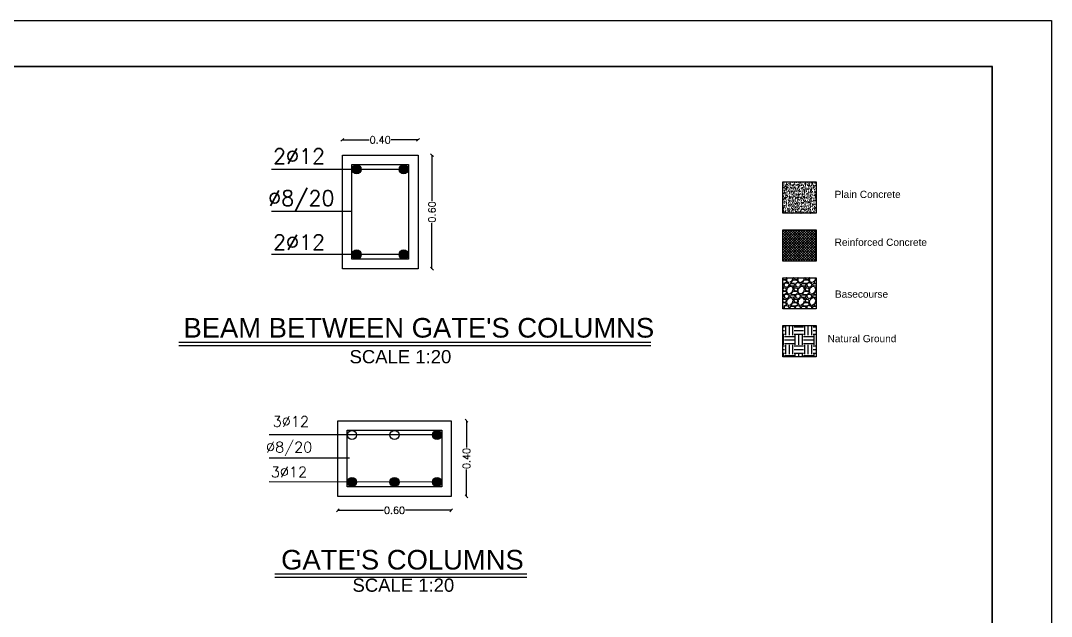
# Model space of a CAD drawing. Extents: x 166525 to 167198, y 178739 to 179747.
# Drawn here: x 167077.65 to 167104.9, y 178978.74 to 178994.48 of the extents above; entities that cross this region are included whole.
import ezdxf

# ---------------------------------------------------------------- set-up
doc = ezdxf.new("R2010")
doc.units = 0
doc.header["$MEASUREMENT"] = 0
doc.layers.get('0').update_dxf_attribs({"linetype": 'CONTINUOUS'})
doc.layers.get('DEFPOINTS').update_dxf_attribs({"linetype": 'CONTINUOUS'})
for name, color, linetype in [('000FRAME', 7, 'CONTINUOUS'), ('006COL', 5, 'CONTINUOUS'), ('007HATH', 8, 'CONTINUOUS'), ('05', 1, 'CONTINUOUS'), ('COVER', 7, 'CONTINUOUS'), ('DOOR', 45, 'CONTINUOUS'), ('Line 1', 2, 'CONTINUOUS'), ('MHATCH', 8, 'CONTINUOUS'), ('POLI', 3, 'CONTINUOUS'), ('TEXT', 7, 'CONTINUOUS'), ('TXT', 6, 'CONTINUOUS')]:
    doc.layers.add(name, color=color, linetype=linetype)
doc.styles.add('FUTURA', font='SAS_____.PFB')
doc.styles.add('ROMANS', font='romans.shx')
doc.dimstyles.new('20', dxfattribs={"dimscale": 0.75, "dimtxt": 0.25, "dimasz": 0.1, "dimexe": 0.18, "dimexo": 0.06, "dimgap": 0.01, "dimtad": 0, "dimlfac": 0.2, "dimrnd": 0.01, "dimzin": 0, "dimdsep": 46, "dimtxsty": 'ROMANS', "dimblk1": 'OBLIQUE', "dimblk2": 'OBLIQUE', "dimsah": 1, "dimcen": 0.09, "dimse1": 1, "dimse2": 1, "dimclrd": 8, "dimclre": 6, "dimclrt": 4, "dimadec": 0, "dimazin": 0, "dimtfac": 1, "dimtix": 1, "dimtofl": 0, "dimtmove": 2, "dimatfit": 3, "dimldrblk": 'DOTSMALL', "dimfxl": 0.18, "dimtolj": 1, "dimtzin": 0, "dimarcsym": 0})

# ---------------------------------------------------------------- blocks, each defined once
blk = doc.blocks.new('_OBLIQUE')
at = {"color": 0, "linetype": 'ByBlock'}
blk.add_line((-0.5, -0.5), (0.5, 0.5), dxfattribs=at)
blk = doc.blocks.new('*D1133')
at = {"layer": 'DEFPOINTS', "color": 0, "transparency": 16777216}
for p in [(167088.1588789845, 178990.929951733), (167088.1588789845, 178987.929951733), (167088.5267223147, 178987.929951733)]:
    blk.add_point(p, dxfattribs=at)
at = {"layer": 'DOOR', "color": 8, "lineweight": -2, "transparency": 16777216}
for p, q in [((167088.5267223147, 178990.929951733), (167088.5267223147, 178989.7231660187)), ((167088.5267223147, 178987.929951733), (167088.5267223147, 178989.1367374473))]:
    blk.add_line(p, q, dxfattribs=at)
at = {"layer": 'DOOR', "color": 8, "lineweight": -2, "transparency": 16777216, "xscale": 0.07500000000000001, "yscale": 0.07500000000000001, "zscale": 0.07500000000000001}
for p, rotation in [((167088.5267223147, 178990.929951733), 90), ((167088.5267223147, 178987.929951733), 270)]:
    blk.add_blockref('_OBLIQUE', p, dxfattribs=dict(at, rotation=rotation))
at = {"layer": 'DOOR', "color": 4, "transparency": 16777216, "insert": (167088.5267223147, 178989.429951733), "char_height": 0.1875, "attachment_point": 5, "rotation": 90, "style": 'ROMANS'}
blk.add_mtext('\\A1;0.60', dxfattribs=at)
blk = doc.blocks.new('_DOTSMALL')
at = {"color": 0, "linetype": 'ByBlock', "const_width": 0.5}
blk.add_lwpolyline([(-0.0625, 0, 1), (0.0625, 0, 1)], format="xyb", close=True, dxfattribs=at)
blk = doc.blocks.new('*D1134')
at = {"layer": 'DEFPOINTS', "color": 0, "transparency": 16777216}
for p in [(167086.1588789845, 178991.3340089945), (167086.1588789845, 178990.929951733), (167088.1588789845, 178990.929951733)]:
    blk.add_point(p, dxfattribs=at)
at = {"layer": 'DOOR', "color": 8, "lineweight": -2, "transparency": 16777216}
for p, q in [((167086.1588789845, 178991.3340089945), (167086.8656646987, 178991.3340089945)), ((167088.1588789845, 178991.3340089945), (167087.4520932702, 178991.3340089945))]:
    blk.add_line(p, q, dxfattribs=at)
at = {"layer": 'DOOR', "color": 8, "lineweight": -2, "transparency": 16777216, "xscale": 0.07500000000000001, "yscale": 0.07500000000000001, "zscale": 0.07500000000000001, "rotation": 180}
blk.add_blockref('_OBLIQUE', (167086.1588789845, 178991.3340089945), dxfattribs=at)
at = {"layer": 'DOOR', "color": 8, "lineweight": -2, "transparency": 16777216, "xscale": 0.07500000000000001, "yscale": 0.07500000000000001, "zscale": 0.07500000000000001}
blk.add_blockref('_OBLIQUE', (167088.1588789845, 178991.3340089945), dxfattribs=at)
at = {"layer": 'DOOR', "color": 4, "transparency": 16777216, "insert": (167087.1588789845, 178991.3340089945), "char_height": 0.1875, "attachment_point": 5, "style": 'ROMANS'}
blk.add_mtext('\\A1;0.40', dxfattribs=at)
blk = doc.blocks.new('*D1135')
at = {"layer": 'DEFPOINTS', "color": 0, "transparency": 16777216}
for p in [(167086.0372925261, 178981.9147117549), (167089.0372925261, 178981.9147117549), (167086.0372925261, 178981.5468684245)]:
    blk.add_point(p, dxfattribs=at)
at = {"layer": 'DOOR', "color": 8, "lineweight": -2, "transparency": 16777216}
for p, q in [((167086.0372925261, 178981.5468684245), (167087.2440782404, 178981.5468684245)), ((167089.0372925261, 178981.5468684245), (167087.8305068118, 178981.5468684245))]:
    blk.add_line(p, q, dxfattribs=at)
at = {"layer": 'DOOR', "color": 8, "lineweight": -2, "transparency": 16777216, "xscale": 0.07500000000000001, "yscale": 0.07500000000000001, "zscale": 0.07500000000000001, "rotation": 180}
blk.add_blockref('_OBLIQUE', (167086.0372925261, 178981.5468684245), dxfattribs=at)
at = {"layer": 'DOOR', "color": 8, "lineweight": -2, "transparency": 16777216, "xscale": 0.07500000000000001, "yscale": 0.07500000000000001, "zscale": 0.07500000000000001}
blk.add_blockref('_OBLIQUE', (167089.0372925261, 178981.5468684245), dxfattribs=at)
at = {"layer": 'DOOR', "color": 4, "transparency": 16777216, "insert": (167087.5372925261, 178981.5468684245), "char_height": 0.1875, "attachment_point": 5, "style": 'ROMANS'}
blk.add_mtext('\\A1;0.60', dxfattribs=at)
blk = doc.blocks.new('*D1136')
at = {"layer": 'DEFPOINTS', "color": 0, "transparency": 16777216}
for p in [(167089.0372925261, 178983.9147117549), (167089.4413497876, 178983.9147117549), (167089.0372925261, 178981.9147117549)]:
    blk.add_point(p, dxfattribs=at)
at = {"layer": 'DOOR', "color": 8, "lineweight": -2, "transparency": 16777216}
for p, q in [((167089.4413497876, 178983.9147117549), (167089.4413497876, 178983.2079260406)), ((167089.4413497876, 178981.9147117549), (167089.4413497876, 178982.6214974692))]:
    blk.add_line(p, q, dxfattribs=at)
at = {"layer": 'DOOR', "color": 8, "lineweight": -2, "transparency": 16777216, "xscale": 0.07500000000000001, "yscale": 0.07500000000000001, "zscale": 0.07500000000000001}
for p, rotation in [((167089.4413497876, 178983.9147117549), 90), ((167089.4413497876, 178981.9147117549), 270)]:
    blk.add_blockref('_OBLIQUE', p, dxfattribs=dict(at, rotation=rotation))
at = {"layer": 'DOOR', "color": 4, "transparency": 16777216, "insert": (167089.4413497876, 178982.9147117549), "char_height": 0.1875, "attachment_point": 5, "rotation": 90, "style": 'ROMANS'}
blk.add_mtext('\\A1;0.40', dxfattribs=at)

msp = doc.modelspace()

# ---------------------------------------------------------------- hatches: boundary and pattern name
at = {"ltscale": 4}
h = msp.add_hatch(color=2, dxfattribs=at)
edge = h.paths.add_edge_path()
edge.add_arc((167086.5360447738, 178990.5542061554), 0.12, -90, 270, ccw=False)
h = msp.add_hatch(color=2, dxfattribs=at)
edge = h.paths.add_edge_path()
edge.add_arc((167087.7817131949, 178990.5542061554), 0.12, -90.00000000000001, 270)
h = msp.add_hatch(color=2, dxfattribs=at)
edge = h.paths.add_edge_path()
edge.add_arc((167086.5360447738, 178988.3056973107), 0.12, 89.99999999999999, 450)
h = msp.add_hatch(color=2, dxfattribs=at)
edge = h.paths.add_edge_path()
edge.add_arc((167087.7817131949, 178988.3056973107), 0.12, 90, 450, ccw=False)
at = {"linetype": 'Continuous'}
h = msp.add_hatch(dxfattribs=at)
h.set_pattern_fill('EARTH', color=8, style=0)
h.set_pattern_definition([(0, (431.1009335834824, -262.7976703299792), (0.25, 0.25), [0.25, -0.25]), (0, (431.1009335834824, -262.7039203299792), (0.25, 0.25), [0.25, -0.25]), (0, (431.1009335834824, -262.6101703299792), (0.25, 0.25), [0.25, -0.25]), (90, (431.1321835834824, -262.5789203299792), (-0.25, 0.25), [0.25, -0.25]), (90, (431.2259335834824, -262.5789203299792), (-0.25, 0.25), [0.25, -0.25]), (90, (431.3196835834824, -262.5789203299792), (-0.25, 0.25), [0.25, -0.25])])
h.paths.add_polyline_path([(167098.682981117, 178986.427133444), (167097.8006262238, 178986.427133444), (167097.8006262238, 178985.6004761949), (167098.682981117, 178985.6004761949)])
at = {"ltscale": 4}
h = msp.add_hatch(color=2, dxfattribs=at)
edge = h.paths.add_edge_path()
edge.add_arc((167086.4130381037, 178983.5375459654), 0.12, -2.54e-14, 360)
h = msp.add_hatch(color=2, dxfattribs=at)
edge = h.paths.add_edge_path()
edge.add_arc((167087.5372925262, 178983.5388892418), 0.12, -2.54e-14, 360)
h = msp.add_hatch(color=2, dxfattribs=at)
edge = h.paths.add_edge_path()
edge.add_arc((167088.6615469486, 178983.5375459654), 0.12, -180, 180, ccw=False)
h = msp.add_hatch(color=2, dxfattribs=at)
edge = h.paths.add_edge_path()
edge.add_arc((167086.4130381037, 178982.2918775444), 0.12, 0, 360, ccw=False)
h = msp.add_hatch(color=2, dxfattribs=at)
edge = h.paths.add_edge_path()
edge.add_arc((167087.5372925262, 178982.2932208208), 0.12, 0, 360, ccw=False)
h = msp.add_hatch(color=2, dxfattribs=at)
edge = h.paths.add_edge_path()
edge.add_arc((167088.6615469486, 178982.2918775444), 0.12, -180, 180)
at = {"layer": '006COL'}
h = msp.add_hatch(dxfattribs=at)
h.set_pattern_fill('ANSI37', color=8, scale=0.3899503358965772, angle=90, style=0)
h.set_pattern_definition([(135, (166967.3243728783, 178867.5953333056), (-0.03446706585480522, -0.03446706585480522), []), (225, (166967.3243728783, 178867.5953333056), (0.03446706585480522, -0.03446706585480522), [])])
h.paths.add_polyline_path([(167097.8006262239, 178988.9579686967), (167097.8006262239, 178988.1313114476), (167098.682981117, 178988.1313114476), (167098.682981117, 178988.9579686967)])
at = {"layer": '007HATH'}
h = msp.add_hatch(dxfattribs=at)
h.set_pattern_fill('AR-CONC', color=8, scale=0.01559801343586311, angle=270, style=0)
h.set_pattern_definition([(320, (166971.1953719358, 178866.8422074436), (-0.009788086445876129, -0.1118783396521616), [0.01169851007689735, -0.1286836108458704]), (265, (166971.1953719358, 178866.8422074436), (0.1173270300780331, 0.02164245165939493), [0.009358808061517879, -0.1029468886766963]), (10.45144446000005, (166971.194556262, 178866.8328842488), (0.1075389424235001, -0.09023588764015146), [0.00994220371220496, -0.1093642408342542]), (316.1842, (166971.2265679627, 178866.8422074436), (-0.02581771965704806, -0.1664684461512357), [0.01754776511534599, -0.1930254162688055]), (6.635635489999982, (166971.2244164808, 178866.8283350782), (0.1519431502300558, -0.1457886958661654), [0.01491331399123461, -0.1640464535916206]), (261.1841639899999, (166971.2265679627, 178866.8422074436), (0.1519431501513545, -0.1457886957695428), [0.01403821209227675, -0.1544203331710247]), (291, (166971.218768956, 178866.8266094302), (-0.06280054866130247, -0.09310564218905187), [0.01169851007689735, -0.1286836108458705]), (236, (166971.218768956, 178866.8266094302), (0.1131090014565753, -0.03795235816464323), [0.009358808061517879, -0.1029468886766963]), (341.4514447400001, (166971.2135355769, 178866.8188506268), (0.05030845254957914, -0.131057999213469), [0.00994220340024464, -0.1093642408342542]), (307.5, (166971.1953719358, 178866.8422074436), (0.05192482804777037, -0.00189669586617252), [0, -0.1016990476018264, 0, -0.1045066900202818, 0, -0.1033368390125921]), (277.5, (166971.1953719358, 178866.8422074436), (0.06152039181202817, -0.04103362179588924), [0, -0.05958441132499695, 0, -0.0993593455864478, 0, -0.03938498392555426]), (237.5, (166971.1953719358, 178866.8769910136), (-0.003518111923570229, -0.08326569531782396), [0, -0.03899503358965774, 0, -0.121664504799732, 0, -0.1614394390611829]), (227.5, (166971.1953719358, 178866.8925890271), (0.01561438859416324, -0.09096545705012057), [0, -0.05069354366655446, 0, -0.08079770959777, 0, -0.1146453987535925])])
h.paths.add_polyline_path([(167098.682981117, 178990.2233863231), (167097.8006262239, 178990.2233863231), (167097.8006262239, 178989.396729074), (167098.682981117, 178989.396729074)])
at = {"layer": 'Line 1', "linetype": 'Continuous'}
h = msp.add_hatch(dxfattribs=at)
h.set_pattern_fill('GRAVEL', color=8, scale=0.3, style=0)
h.set_pattern_definition([(228.012787504, (431.3169335834682, -262.4976703299908), (-2.400000000000019, -2.700000000000001), [0.0403608, -3.995726414122109]), (184.969740728, (431.2899335834954, -262.5276703299896), (3.599999999999993, 0.3000000000000105), [0.0692604, -6.856777428368999]), (132.510447078, (431.2209335834777, -262.5336703299836), (3.000000000000035, -3.299999999999959), [0.04883639999999999, -4.834809778829908]), (267.273689006, (431.1039335834794, -262.6086703299661), (0.3000000000000073, 6.000000000000005), [0.06307139999999974, -6.244067412488683]), (292.833654178, (431.1009335834824, -262.6716703299899), (-1.499999999999996, 3.600000000000009), [0.06184649999999987, -6.122811938426473]), (357.273689006, (431.1249335834873, -262.7286703299906), (-6.000000000000005, 0.3000000000000076), [0.06307139999999974, -6.244067412488683]), (37.6942404667, (431.1879335834819, -262.7316703299875), (-3.899999999999999, -2.999999999999992), [0.08340869999999999, -8.2574545646748]), (72.2553283749, (431.2539335834736, -262.6806703299808), (2.100000000000008, 6.600000000000001), [0.07874639999999973, -7.795896449044002]), (121.429565615, (431.2779335834784, -262.6056703299691), (-2.400000000000006, 3.899999999999996), [0.06328499999999997, -6.265221932918697]), (175.236358309, (431.2449335834826, -262.5516703299654), (3.299999999999995, -0.3000000000000114), [0.0722496, -3.54022877363769]), (222.397437798, (431.172933583468, -262.5456703299715), (-3.599999999999989, -3.299999999999991), [0.0934344, -9.25001250143847]), (138.814074834, (431.4009335834708, -262.6116703299922), (-2.10000000000001, 1.8), [0.03189029999999986, -3.157153443820401]), (171.46923439, (431.376933583495, -262.5906703299843), (3.899999999999999, -0.5999999999999985), [0.0606711, -6.0064534248471]), (225, (431.3169335834682, -262.5816703299934), (-3.330669073875469e-17, -0.2999999999999799), [0.04242629999999999, -0.38183776871193]), (203.198590514, (431.2959335834894, -262.5456703299715), (1.499999999999997, 0.5999999999999925), [0.0228474, -2.26188453175917]), (291.801409486, (431.2749335834815, -262.5546703299915), (-0.2999999999999052, 0.9000000000000308), [0.0323109, -1.58323854214035]), (30.96375653209999, (431.2869335834694, -262.5846703299903), (0.9000000000000158, 0.5999999999999939), [0.05247869999999998, -1.696806868453589]), (161.565051177, (431.3319335834822, -262.5576703299885), (0.6000000000000034, -0.299999999999993), [0.03794729999999987, -0.9107359980505177]), (16.389540334, (431.1009335834824, -262.5546703299915), (2.99999999999999, 0.9000000000000131), [0.05316, -5.26285354400082]), (70.3461759419, (431.1519335834892, -262.5396703299775), (-1.200000000000366, -3.300000000001019), [0.04459829999999999, -4.4152223241957]), (293.198590514, (431.3319335834822, -262.4976703299908), (-0.5999999999999911, 1.499999999999997), [0.0456945, -2.23903743175917]), (343.610459666, (431.3499335834931, -262.5396703299775), (-2.99999999999999, 0.900000000000013), [0.05315999999999987, -5.262853544000683]), (339.44395478, (431.1009335834824, -262.7406703299785), (-1.500000000000011, 0.6000000000000073), [0.05126399999999987, -2.511937123595241]), (294.775140569, (431.1489335834922, -262.7586703299894), (-1.500000000000002, 3.3), [0.0429534, -4.2523929189828]), (66.8014094864, (431.3349335834791, -262.7976703299792), (0.5999999999999943, 1.499999999999991), [0.0456945, -2.23903743175917]), (17.3540246363, (431.3529335834901, -262.7556703299924), (-3.899999999999993, -1.199999999999989), [0.0502893, -4.978627084272]), (69.44395478040002, (431.1879335834819, -262.7976703299792), (-0.6000000000000021, -1.499999999999986), [0.02563199999999993, -2.537569123595242]), (101.309932474, (431.3169335834682, -262.7976703299792), (-0.2999999999999891, 1.200000000000004), [0.015297, -1.51440885407784]), (165.963756532, (431.3139335834712, -262.7826703299652), (0.8999999999999876, -0.3000000000000004), [0.0618465, -1.17508518768531]), (186.009005957, (431.2539335834736, -262.7676703299803), (3.000000000000014, 0.2999999999999949), [0.057315, -5.67417695236284]), (303.690067526, (431.2869335834694, -262.6116703299922), (-0.2999999999999962, 0.5999999999999958), [0.04326659999999986, -1.038398782639196]), (353.157226587, (431.3109335834743, -262.647670329985), (5.100000000000004, -0.6000000000000159), [0.0755382, -7.47826878720849]), (60.9453959009, (431.3859335834859, -262.6566703299759), (-1.199999999999993, -2.099999999999993), [0.0308868, -3.0578022422961]), (90, (431.4009335834708, -262.629670329974), (-0.2999999999999999, 0.3), [0.018, -0.282]), (120.256437164, (431.2479335834796, -262.7586703299894), (1.200000000000003, -2.100000000000002), [0.0416772, -4.12605599683494]), (48.01278750420001, (431.2269335834717, -262.7226703299675), (2.4, 2.699999999999993), [0.08072159999999999, -3.955365614122109]), (0, (431.2809335834754, -262.6626703299698), (0.3, 0.3), [0.078, -0.222]), (325.3048464690001, (431.358933583484, -262.6626703299698), (3.000000000000041, -2.099999999999947), [0.04743419999999987, -4.695982290252583]), (254.054604099, (431.3979335834738, -262.6896703299717), (-0.3000000000000113, -1.200000000000001), [0.0436806, -2.14035236678415]), (207.645975364, (431.3859335834859, -262.7316703299875), (-5.699999999999985, -3.000000000000014), [0.0711195, -7.040842254677819]), (175.42607874, (431.3229335834912, -262.7646703299833), (-3.899999999999986, 0.3000000000000004), [0.07523969999999999, -7.448722022390669])])
h.paths.add_polyline_path([(167098.682981117, 178987.6925510703), (167097.8006262238, 178987.6925510703), (167097.8006262238, 178986.8658938213), (167098.682981117, 178986.8658938213)])

# ---------------------------------------------------------------- linework, layer by layer
at = {"color": 8, "ltscale": 4}
for p, q in [((167087.7817131949, 178990.5542061554), (167084.2848181872, 178990.5542061555)), ((167086.4088789845, 178989.4447307436), (167084.2848181872, 178989.4447307436)), ((167087.7817131949, 178988.3056973107), (167084.2848181872, 178988.3056973107)), ((167088.5415469485, 178983.5375459654), (167084.2252621276, 178983.5375459654)), ((167086.3493229248, 178982.9258391589), (167084.2252621275, 178982.9258391589)), ((167088.6615469486, 178982.2918775444), (167084.2252621275, 178982.2950231522))]:
    msp.add_line(p, q, dxfattribs=at)
at = {"color": 6, "ltscale": 4}
for points in [[(167088.1588789845, 178990.929951733), (167088.1588789845, 178987.929951733), (167086.1588789845, 178987.929951733), (167086.1588789845, 178990.929951733), (167088.1588789845, 178990.929951733)], [(167089.0372925261, 178981.9147117549), (167086.0372925261, 178981.9147117549), (167086.0372925261, 178983.9147117549), (167089.0372925261, 178983.9147117549), (167089.0372925261, 178981.9147117549)]]:
    msp.add_lwpolyline(points, dxfattribs=at)
at = {"color": 2, "ltscale": 4}
for points in [[(167087.9088789845, 178990.6799517331), (167087.9088789845, 178988.179951733), (167086.4088789845, 178988.179951733), (167086.4088789845, 178990.6799517331)], [(167088.7872925261, 178982.1647117549), (167086.2872925261, 178982.1647117549), (167086.2872925261, 178983.6647117549), (167088.7872925261, 178983.6647117549)]]:
    msp.add_lwpolyline(points, close=True, dxfattribs=at)
for centre in [(167086.5360447738, 178990.5542061554), (167087.7817131949, 178990.5542061554), (167086.5360447738, 178988.3056973107), (167087.7817131949, 178988.3056973107), (167086.4130381037, 178983.5375459654), (167087.5372925262, 178983.5388892418), (167088.6615469486, 178983.5375459654), (167086.4130381037, 178982.2918775444), (167087.5372925262, 178982.2932208208), (167088.6615469486, 178982.2918775444)]:
    msp.add_circle(centre, 0.12, dxfattribs=at)
at = {"layer": '000FRAME', "color": 7}
for points in [[(167098.682981117, 178990.2233863231), (167098.682981117, 178989.396729074), (167097.8006262239, 178989.396729074), (167097.8006262239, 178990.2233863231)], [(167098.682981117, 178988.9579686967), (167098.682981117, 178988.1313114476), (167097.8006262238, 178988.1313114476), (167097.8006262238, 178988.9579686967)], [(167098.682981117, 178987.6925510703), (167098.682981117, 178986.8658938213), (167097.8006262238, 178986.8658938213), (167097.8006262238, 178987.6925510703)], [(167098.682981117, 178986.427133444), (167098.682981117, 178985.6004761949), (167097.8006262238, 178985.6004761949), (167097.8006262238, 178986.427133444)]]:
    msp.add_lwpolyline(points, close=True, dxfattribs=at)
at = {"layer": '05'}
for p, q in [((167081.8366425299, 178985.9921413313), (167094.3114573867, 178985.9921413313)), ((167081.8366425299, 178985.9003387337), (167094.3114573867, 178985.9003387337)), ((167084.3718815785, 178979.870047217), (167091.0394364436, 178979.870047217)), ((167084.3718815785, 178979.7782446194), (167091.0394364436, 178979.7782446194))]:
    msp.add_line(p, q, dxfattribs=at)
at = {"layer": 'COVER', "flags": 128}
msp.add_lwpolyline([(167044.9814196666, 178994.4849192327), (167104.9026696665, 178994.4849192327), (167104.9026696665, 178952.1624192327), (167044.9814196666, 178952.1624192327)], close=True, dxfattribs=at)
at = {"layer": 'MHATCH', "const_width": 0.03562499999997124, "flags": 128}
msp.add_lwpolyline([(167046.5489196666, 178993.2736692327), (167103.3351696666, 178993.2736692327), (167103.3351696666, 178953.3736692327), (167046.5489196666, 178953.3736692327)], close=True, dxfattribs=at)
at = {"layer": 'MHATCH'}
msp.add_lwpolyline([(167046.9051696666, 178993.2736692327), (167103.3351696666, 178993.2736692327), (167103.3351696666, 178953.3736692327)], dxfattribs=at)

# ---------------------------------------------------------------- texts
at = {"layer": 'POLI', "color": 6, "style": 'ROMANS'}
for s, height, p in [('2%%C12', 0.4000000000087312, (167084.3270936199, 178990.7029954667)), ('%%C8/20', 0.4000000000087312, (167084.1999278305, 178989.5935200549)), ('2%%C12', 0.4000000000087312, (167084.3270936199, 178988.4291780486)), ('3%%C12', 0.2800000000061118, (167084.3178504928, 178983.7529014054)), ('%%C8/20', 0.2800000000061118, (167084.1403717709, 178983.0746284702)), ('3%%C12', 0.2800000000061118, (167084.2675375604, 178982.4184137215))]:
    msp.add_text(s, height=height, dxfattribs=at).set_placement(p)
at = {"layer": 'TEXT', "color": 4, "style": 'FUTURA'}
for s, p in [("BEAM BETWEEN GATE'S COLUMNS", (167081.9583967634, 178986.1097474293)), ("GATE'S COLUMNS", (167084.5408675008, 178979.9817578854))]:
    msp.add_text(s, height=0.5181926400000002, dxfattribs=at).set_placement(p)
at = {"layer": 'TXT', "style": 'FUTURA'}
for p in [(167086.3486603667, 178985.4301827523), (167086.4261154578, 178979.3936421776)]:
    msp.add_text('SCALE 1:20', height=0.35, dxfattribs=at).set_placement(p)
at = {"layer": 'TXT', "color": 7, "char_height": 0.1904465822895423, "width": 2.905294443599013, "attachment_point": 2}
for s, insert in [('{\\fArial|b0|i0|c0|p34;Plain Concrete}', (167100.0456105143, 178989.990119498)), ('{\\fArial|b0|i0|c0|p34;Reinforced Concrete}', (167100.3933908512, 178988.7247018717)), ('{\\fArial|b0|i0|c0|p34;Basecourse }', (167099.8832810842, 178987.3542331489)), ('{\\fArial|b0|i0|c0|p34;Natural Ground}', (167099.8950645054, 178986.1788384611))]:
    msp.add_mtext(s, dxfattribs=dict(at, insert=insert))

# ---------------------------------------------------------------- dimensions: what is measured, and where the dimension line sits
at = {"layer": 'DOOR', "color": 4}
dim = msp.add_linear_dim(base=(167086.1588789845, 178991.3340089945), p1=(167088.1588789845, 178990.929951733), p2=(167086.1588789845, 178990.929951733), dimstyle='20', dxfattribs=at)
dim.commit()
dim.dimension.update_dxf_attribs({"geometry": '*D1134', "text_midpoint": (167087.1588789845, 178991.3340089945)})
for base, p1, p2, angle, picture, middle in [((167088.5267223147, 178987.929951733), (167088.1588789845, 178990.929951733), (167088.1588789845, 178987.929951733), 270, '*D1133', (167088.5267223147, 178989.429951733)), ((167089.4413497876, 178983.9147117549), (167089.0372925261, 178981.9147117549), (167089.0372925261, 178983.9147117549), 270, '*D1136', (167089.4413497876, 178982.9147117549)), ((167086.0372925261, 178981.5468684245), (167089.0372925261, 178981.9147117549), (167086.0372925261, 178981.9147117549), 180, '*D1135', (167087.5372925261, 178981.5468684245))]:
    dim = msp.add_linear_dim(base=base, p1=p1, p2=p2, angle=angle, dimstyle='20', dxfattribs=at)
    dim.commit()
    dim.dimension.update_dxf_attribs({"geometry": picture, "text_midpoint": middle})

doc.saveas('drawing.dxf')
